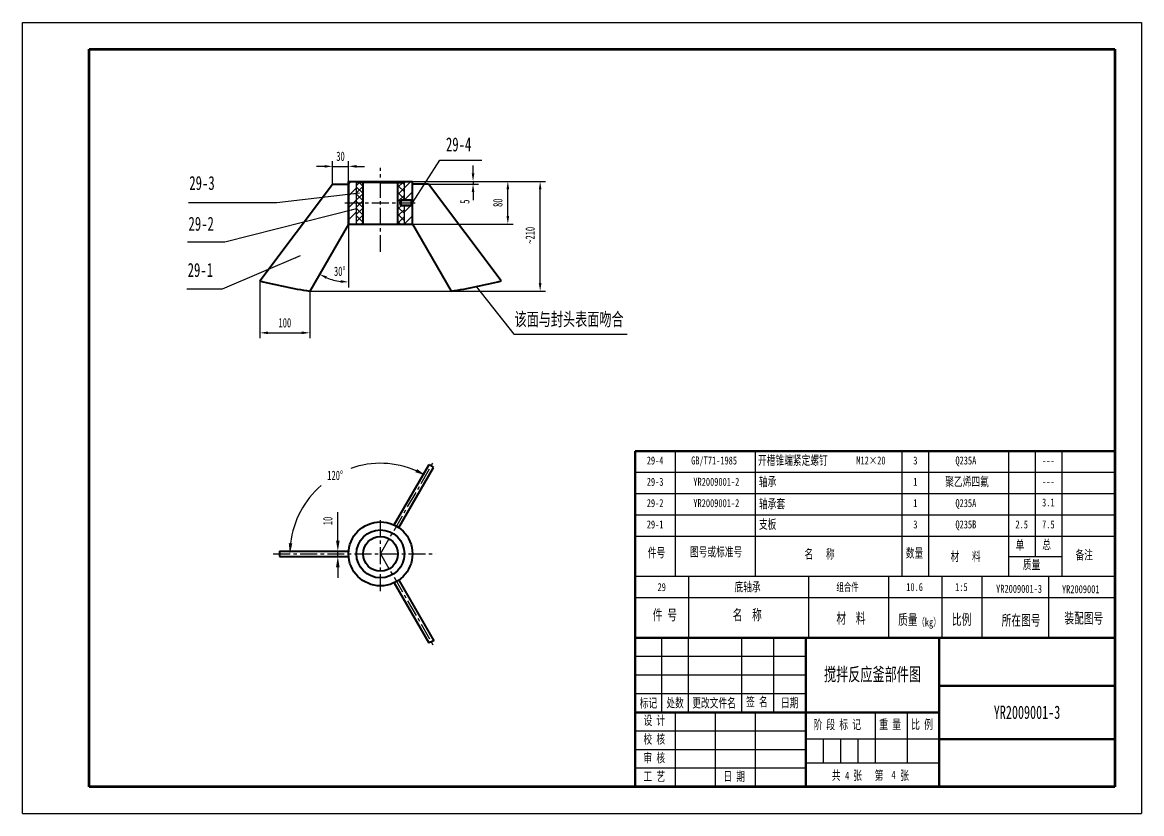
# Model space of a CAD drawing. Header units: millimetres. Extents: x -11803 to 14115, y -852 to 12275.
# Drawn here: x -6202 to -2002, y 2185 to 5155 of the extents above; entities that cross this region are included whole.
import ezdxf

# ---------------------------------------------------------------- set-up
doc = ezdxf.new("R2010")
doc.units = ezdxf.units.MM
doc.linetypes.add('CENTERX2', pattern=[101.6, 63.5, -12.7, 12.7, -12.7])
doc.layers.get('Defpoints').update_dxf_attribs({"lineweight": 0})
for name, color, linetype, lineweight in [('CAXA0', 7, 'Continuous', 70), ('CAXA3', 7, 'Continuous', 25), ('CAXA4', 3, 'Continuous', 25), ('中心线', 1, 'CENTERX2', 25), ('粗实线', 7, 'Continuous', 50), ('粗线', 7, 'Continuous', 40), ('边框线', 2, 'Continuous', 90)]:
    doc.layers.add(name, color=color, linetype=linetype, lineweight=lineweight)
doc.layers.add('细实线', color=125, linetype='Continuous')
doc.styles.add('UserTxtStyle8', font='SIMFANG.TTF', dxfattribs={"width": 0.667})
doc.styles.add('UserTxtStyle80', font='SIMFANG.TTF', dxfattribs={"width": 0.667})
doc.styles.add('标准', font='SimSun.ttf', dxfattribs={"width": 0.667})
doc.dimstyles.new('标准', dxfattribs={"dimscale": 10, "dimtxt": 3.5, "dimasz": 4, "dimexe": 2, "dimexo": 0, "dimgap": 2, "dimtad": 1, "dimdec": 1, "dimdsep": 46, "dimtxsty": '标准', "dimcen": 0, "dimdle": 2, "dimazin": 2, "dimtfac": 1, "dimtdec": 1, "dimtmove": 0, "dimatfit": 3, "dimfxl": 0, "dimtolj": 1, "dimtzin": 0, "dimarcsym": 0})
doc.dimstyles.new('标准$2', dxfattribs={"dimscale": 10, "dimtxt": 3.5, "dimasz": 4, "dimexe": 2, "dimexo": 0, "dimgap": 2, "dimtad": 1, "dimtih": 1, "dimtoh": 1, "dimdec": 1, "dimdsep": 46, "dimtxsty": '标准', "dimcen": 0, "dimdle": 2, "dimazin": 2, "dimtfac": 1, "dimtdec": 1, "dimtmove": 0, "dimatfit": 3, "dimfxl": 0, "dimtolj": 1, "dimtzin": 0, "dimarcsym": 0})

# ---------------------------------------------------------------- blocks, each defined once
blk = doc.blocks.new('*D13')
at = {"layer": 'Defpoints', "color": 0, "linetype": 'Continuous', "lineweight": 25}
for p in [(-5130.9, 3170), (-5130.9, 3150), (-5017.8, 3150)]:
    blk.add_point(p, dxfattribs=at)
at = {"layer": '细实线', "color": 0, "linetype": 'Continuous', "lineweight": -2}
for p, q in [((-5017.8, 3210), (-5017.8, 3317.1)), ((-5130.9, 3170), (-4997.8, 3170)), ((-5017.8, 3150), (-5017.8, 3170)), ((-5130.9, 3150), (-4997.8, 3150)), ((-5017.8, 3110), (-5017.8, 3070))]:
    blk.add_line(p, q, dxfattribs=at)
at = {"layer": '细实线', "color": 0, "linetype": 'Continuous', "lineweight": 25}
for points in [[(-5024.5, 3210), (-5011.1, 3210), (-5017.8, 3170)], [(-5024.5, 3110), (-5011.1, 3110), (-5017.8, 3150)]]:
    blk.add_solid(points, dxfattribs=at)
at = {"layer": '细实线', "color": 0, "linetype": 'Continuous', "lineweight": -3, "insert": (-5055.3, 3283.6), "char_height": 35, "attachment_point": 5, "rotation": 90, "style": '标准'}
blk.add_mtext('\\A1;\\fFangSong_GB2312;10', dxfattribs=at)
blk = doc.blocks.new('*D14')
at = {"layer": 'Defpoints', "color": 0, "lineweight": 25}
for p in [(-4916.7, 3494.8), (-4656.8, 3507.9), (-5256.4, 3160), (-4857.7, 3160), (-4650.3, 3160)]:
    blk.add_point(p, dxfattribs=at)
at = {"layer": '细实线', "color": 0, "lineweight": -2}
for start, end in [(66.7457, 109.1696), (130.9123, 173.2543)]:
    blk.add_arc((-4857.7, 3160), 339.9, start, end, dxfattribs=at)
at = {"layer": '细实线', "color": 0, "lineweight": 25}
for points in [[(-4720.5, 3478.3), (-4726.5, 3466.4), (-4687.7, 3454.4)], [(-5188.6, 3199.5), (-5201.9, 3200.3), (-5197.6, 3160)]]:
    blk.add_solid(points, dxfattribs=at)
at = {"layer": '细实线', "color": 0, "lineweight": 25, "insert": (-5027.7, 3454.4), "char_height": 35, "attachment_point": 5, "style": '标准'}
blk.add_mtext('\\A1;\\fFangSong_GB2312;120{%%D}', dxfattribs=at)
blk = doc.blocks.new('*D8')
at = {"layer": 'Defpoints', "color": 0, "linetype": 'Continuous', "lineweight": 25}
for p in [(-5310.1, 4184.6), (-5123, 4146.5), (-5123, 3989.7)]:
    blk.add_point(p, dxfattribs=at)
at = {"layer": '细实线', "color": 0, "linetype": 'Continuous', "lineweight": -2}
for p, q in [((-5310.1, 4184.6), (-5310.1, 3969.7)), ((-5123, 4146.5), (-5123, 3969.7)), ((-5280.1, 3989.7), (-5153, 3989.7))]:
    blk.add_line(p, q, dxfattribs=at)
at = {"layer": '细实线', "color": 0, "linetype": 'Continuous', "lineweight": 25}
for points in [[(-5280.1, 3994.7), (-5280.1, 3984.7), (-5310.1, 3989.7)], [(-5153, 3994.7), (-5153, 3984.7), (-5123, 3989.7)]]:
    blk.add_solid(points, dxfattribs=at)
at = {"layer": '细实线', "color": 0, "linetype": 'Continuous', "lineweight": -3, "insert": (-5216.6, 4027.2), "char_height": 35, "attachment_point": 5, "style": '标准'}
blk.add_mtext('\\A1;\\fFangSong_GB2312;100', dxfattribs=at)
blk = doc.blocks.new('*D9')
at = {"layer": 'Defpoints', "color": 0, "linetype": 'Continuous', "lineweight": 25}
for p in [(-4737.7, 4558.1), (-4379.8, 4558.1), (-4737.7, 4398.1)]:
    blk.add_point(p, dxfattribs=at)
at = {"layer": '细实线', "color": 0, "linetype": 'Continuous', "lineweight": -2}
for p, q in [((-4737.7, 4558.1), (-4359.8, 4558.1)), ((-4379.8, 4428.1), (-4379.8, 4528.1)), ((-4737.7, 4398.1), (-4359.8, 4398.1))]:
    blk.add_line(p, q, dxfattribs=at)
at = {"layer": '细实线', "color": 0, "linetype": 'Continuous', "lineweight": 25}
for points in [[(-4384.8, 4528.1), (-4374.8, 4528.1), (-4379.8, 4558.1)], [(-4384.8, 4428.1), (-4374.8, 4428.1), (-4379.8, 4398.1)]]:
    blk.add_solid(points, dxfattribs=at)
at = {"layer": '细实线', "color": 0, "linetype": 'Continuous', "lineweight": -3, "insert": (-4417.3, 4478.1), "char_height": 35, "attachment_point": 5, "rotation": 90, "style": '标准'}
blk.add_mtext('\\A1;\\fFangSong_GB2312;80', dxfattribs=at)
blk = doc.blocks.new('*D10')
at = {"layer": 'Defpoints', "color": 0, "linetype": 'Continuous', "lineweight": 25}
for p in [(-4977.7, 4614.6), (-5037.7, 4548.1), (-4977.7, 4548.1)]:
    blk.add_point(p, dxfattribs=at)
at = {"layer": '细实线', "color": 0, "linetype": 'Continuous', "lineweight": -2}
for p, q in [((-5037.7, 4548.1), (-5037.7, 4634.6)), ((-4977.7, 4548.1), (-4977.7, 4634.6)), ((-5067.7, 4614.6), (-5097.7, 4614.6)), ((-5037.7, 4614.6), (-4977.7, 4614.6)), ((-4947.7, 4614.6), (-4917.7, 4614.6))]:
    blk.add_line(p, q, dxfattribs=at)
at = {"layer": '细实线', "color": 0, "linetype": 'Continuous', "lineweight": 25}
for points in [[(-5067.7, 4619.6), (-5067.7, 4609.6), (-5037.7, 4614.6)], [(-4947.7, 4619.6), (-4947.7, 4609.6), (-4977.7, 4614.6)]]:
    blk.add_solid(points, dxfattribs=at)
at = {"layer": '细实线', "color": 0, "linetype": 'Continuous', "lineweight": -3, "insert": (-5007.7, 4652.1), "char_height": 35, "attachment_point": 5, "style": '标准'}
blk.add_mtext('\\A1;\\fFangSong_GB2312;30', dxfattribs=at)
blk = doc.blocks.new('*D11')
at = {"layer": 'Defpoints', "color": 0, "linetype": 'Continuous', "lineweight": 25}
for p in [(-4737.7, 4558.1), (-4258.6, 4558.1), (-5123, 4146.5)]:
    blk.add_point(p, dxfattribs=at)
at = {"layer": '细实线', "color": 0, "linetype": 'Continuous', "lineweight": -2}
for p, q in [((-4737.7, 4558.1), (-4238.6, 4558.1)), ((-4258.6, 4176.5), (-4258.6, 4528.1)), ((-5123, 4146.5), (-4238.6, 4146.5))]:
    blk.add_line(p, q, dxfattribs=at)
at = {"layer": '细实线', "color": 0, "linetype": 'Continuous', "lineweight": 25}
for points in [[(-4263.6, 4528.1), (-4253.6, 4528.1), (-4258.6, 4558.1)], [(-4263.6, 4176.5), (-4253.6, 4176.5), (-4258.6, 4146.5)]]:
    blk.add_solid(points, dxfattribs=at)
at = {"layer": '细实线', "color": 0, "linetype": 'Continuous', "lineweight": -3, "insert": (-4296.1, 4355.8), "char_height": 35, "attachment_point": 5, "rotation": 90, "style": '标准'}
blk.add_mtext('\\A1;\\fFangSong_GB2312;~210', dxfattribs=at)
blk = doc.blocks.new('*D12')
at = {"layer": 'Defpoints', "color": 0, "linetype": 'Continuous', "lineweight": 25}
for p in [(-4737.7, 4558.1), (-4677.7, 4548.1), (-4510.3, 4548.1)]:
    blk.add_point(p, dxfattribs=at)
at = {"layer": '细实线', "color": 0, "linetype": 'Continuous', "lineweight": -2}
for p, q in [((-4510.3, 4588.1), (-4510.3, 4618.1)), ((-4737.7, 4558.1), (-4490.3, 4558.1)), ((-4677.7, 4548.1), (-4490.3, 4548.1)), ((-4510.3, 4558.1), (-4510.3, 4548.1)), ((-4510.3, 4518.1), (-4510.3, 4488.1))]:
    blk.add_line(p, q, dxfattribs=at)
at = {"layer": '细实线', "color": 0, "linetype": 'Continuous', "lineweight": 25}
for points in [[(-4515.3, 4588.1), (-4505.3, 4588.1), (-4510.3, 4558.1)], [(-4515.3, 4518.1), (-4505.3, 4518.1), (-4510.3, 4548.1)]]:
    blk.add_solid(points, dxfattribs=at)
at = {"layer": '细实线', "color": 0, "linetype": 'Continuous', "lineweight": -3, "insert": (-4541.1, 4482), "char_height": 35, "attachment_point": 5, "rotation": 90, "style": '标准'}
blk.add_mtext('\\A1;\\fFangSong_GB2312;5', dxfattribs=at)
blk = doc.blocks.new('*D15')
at = {"color": 0, "lineweight": -2}
blk.add_line((-4977.7, 4398.1), (-4977.7, 4160.4), dxfattribs=at)
blk.add_arc((-4977.7, 4398.1), 217.7, 247.9021, 262.0979, dxfattribs=at)
at = {"color": 0, "lineweight": 25}
for points in [[(-5061.8, 4191.9), (-5057.4, 4200.9), (-5086.5, 4209.6)], [(-5007.3, 4187.5), (-5008, 4177.5), (-4977.7, 4180.4)]]:
    blk.add_solid(points, dxfattribs=at)
at = {"layer": 'Defpoints', "color": 0, "lineweight": 25}
for p in [(-4977.7, 4558.1), (-4977.7, 4398.1), (-4977.7, 4398.1), (-5052.1, 4193.6), (-5123, 4146.5)]:
    blk.add_point(p, dxfattribs=at)
at = {"color": 0, "insert": (-5010.5, 4220.4), "char_height": 35, "attachment_point": 5, "style": '标准'}
blk.add_mtext('\\A1;30°', dxfattribs=at)

msp = doc.modelspace()

# ---------------------------------------------------------------- hatches: boundary and pattern name
at = {"layer": 'CAXA0', "linetype": 'Continuous', "lineweight": 25}
for points in [[(-4936.542, 4513.453), (-4956.697, 4513.678), (-4956.132, 4508.71)], [(-4737.682, 4478.138), (-4724.759, 4493.606), (-4728.965, 4496.311)], [(-4947.682, 4455.659), (-4967.683, 4453.168), (-4966.455, 4448.321)], [(-5159.712, 4278.136), (-5179.088, 4272.587), (-5177.126, 4267.988)], [(-4498.308, 4163.092), (-4487.888, 4145.838), (-4483.962, 4148.934)]]:
    msp.add_hatch(color=0, dxfattribs=at).paths.add_polyline_path(points, flags=0)
at = {"layer": '细实线', "lineweight": 25}
h = msp.add_hatch(dxfattribs=at)
h.set_pattern_fill('ANSI31', color=0, scale=10, style=0)
h.set_pattern_definition([(45, (262.47, 0), (-22.45064, 22.45064), [])])
h.paths.add_polyline_path([(-4947.682, 4554.138), (-4951.682, 4558.138), (-4977.682, 4558.138), (-4977.682, 4508.776), (-4947.682, 4512.187)])
h.paths.add_polyline_path([(-4947.682, 4512.187), (-4977.682, 4508.776), (-4977.682, 4448.054), (-4947.682, 4455.659)])
h.paths.add_polyline_path([(-4977.682, 4398.138), (-4947.682, 4398.138), (-4947.682, 4455.659), (-4977.682, 4448.054)])
h.paths.add_polyline_path([(-4737.682, 4558.138), (-4763.682, 4558.138), (-4767.682, 4554.138), (-4767.682, 4488.138), (-4741.682, 4488.138), (-4737.682, 4492.138)])
h.paths.add_polyline_path([(-4737.682, 4464.138), (-4741.682, 4468.138), (-4767.682, 4468.138), (-4767.682, 4398.138), (-4737.682, 4398.138)])
h = msp.add_hatch(dxfattribs=at)
h.set_pattern_fill('ANSI37', color=0, scale=6, style=0)
h.set_pattern_definition([(45, (262.47, 0), (-13.470384, 13.470384), []), (135, (262.47, 0), (-13.470384, -13.470384), [])])
h.paths.add_polyline_path([(-4923.182, 4554.138), (-4947.638, 4554.138), (-4947.638, 4398.138), (-4923.182, 4398.138)])
h.paths.add_polyline_path([(-4792.182, 4398.138), (-4767.726, 4398.138), (-4767.726, 4468.138), (-4781.047, 4468.138), (-4783.726, 4478.138), (-4781.047, 4488.138), (-4767.726, 4488.138), (-4767.726, 4554.138), (-4792.182, 4554.138)])

# ---------------------------------------------------------------- linework, layer by layer
at = {"layer": 'CAXA0', "color": 0, "linetype": 'Continuous', "lineweight": 25}
for p, q in [((-4737.682, 4478.138), (-4634.776, 4638.109)), ((-4634.776, 4638.109), (-4476.917, 4638.109)), ((-4936.542, 4513.453), (-5247.138, 4478.138)), ((-5247.138, 4478.138), (-5578.634, 4478.138)), ((-4947.682, 4455.659), (-5441.923, 4330.36)), ((-5441.923, 4330.36), (-5581.711, 4330.36)), ((-5159.712, 4278.136), (-5451.312, 4153.73)), ((-4498.308, 4163.092), (-4357.546, 3984.552)), ((-5451.312, 4153.73), (-5584.788, 4153.73)), ((-4357.546, 3984.552), (-3932.52, 3984.552))]:
    msp.add_line(p, q, dxfattribs=at)
at = {"layer": 'CAXA0', "linetype": 'Continuous', "lineweight": 40}
for p, q in [((-5310.139, 4184.646), (-5037.682, 4548.138)), ((-5037.682, 4548.138), (-4977.682, 4548.138)), ((-4977.682, 4558.138), (-4737.682, 4558.138)), ((-4951.682, 4558.138), (-4947.682, 4554.138)), ((-4857.682, 4554.138), (-4947.682, 4554.138)), ((-4923.182, 4398.138), (-4923.182, 4554.138)), ((-4792.182, 4398.138), (-4792.182, 4554.138)), ((-4763.682, 4558.138), (-4767.682, 4554.138)), ((-4737.682, 4398.138), (-4737.682, 4558.138)), ((-4405.225, 4184.646), (-4677.682, 4548.138)), ((-4977.682, 4398.138), (-5122.961, 4146.508)), ((-4977.682, 4398.138), (-4737.682, 4398.138)), ((-4737.682, 4398.138), (-4592.403, 4146.508)), ((-4806.551, 3268.553), (-4675.261, 3495.954)), ((-4675.261, 3495.954), (-4658.777, 3484.505)), ((-4789.231, 3258.553), (-4658.777, 3484.505)), ((-5237.265, 3169.991), (-5237.265, 3149.991)), ((-5237.265, 3169.991), (-4977.265, 3169.991)), ((-5237.265, 3149.991), (-4977.265, 3149.991)), ((-4806.551, 3051.429), (-4676.097, 2825.477)), ((-4789.231, 3061.429), (-4657.941, 2834.028)), ((-4657.941, 2834.028), (-4676.097, 2825.477)), ((-2101.523, 2284.988), (-2101.523, 2804.988))]:
    msp.add_line(p, q, dxfattribs=at)
at = {"layer": 'CAXA0', "linetype": 'Continuous', "lineweight": 50}
for p, q in [((-4977.682, 4398.138), (-4977.682, 4558.138)), ((-4857.682, 4554.138), (-4767.682, 4554.138)), ((-4781.047, 4488.138), (-4783.726, 4478.138)), ((-4783.726, 4478.138), (-4781.047, 4468.138)), ((-4781.047, 4488.138), (-4781.047, 4468.138)), ((-4781.047, 4488.138), (-4741.682, 4488.138)), ((-4781.047, 4468.138), (-4741.682, 4468.138)), ((-4737.682, 4492.138), (-4741.682, 4488.138)), ((-4741.682, 4488.138), (-4741.682, 4468.138)), ((-4737.682, 4464.138), (-4741.682, 4468.138))]:
    msp.add_line(p, q, dxfattribs=at)
at = {"layer": 'CAXA0', "linetype": 'Continuous', "lineweight": 30}
for p, q in [((-4947.682, 4398.138), (-4947.682, 4554.138)), ((-4947.638, 4398.138), (-4947.638, 4554.138)), ((-4767.726, 4488.138), (-4767.726, 4554.138)), ((-4767.682, 4488.138), (-4767.682, 4554.138)), ((-4767.726, 4398.138), (-4767.726, 4468.138)), ((-4767.682, 4398.138), (-4767.682, 4468.138))]:
    msp.add_line(p, q, dxfattribs=at)
at = {"layer": 'CAXA0', "linetype": 'Continuous', "lineweight": 70}
for p, q in [((-4677.682, 4548.138), (-4677.682, 4548.138)), ((-4677.682, 4548.138), (-4677.682, 4548.138)), ((-2101.523, 2844.988), (-2101.523, 2284.988))]:
    msp.add_line(p, q, dxfattribs=at)
at = {"layer": 'CAXA0', "linetype": 'Continuous', "lineweight": 40}
for radius in [120, 90, 65.5]:
    msp.add_circle((-4857.682, 3159.991), radius, dxfattribs=at)
for start, end in [(255.441691, 261.525038), (278.474962, 284.558309)]:
    msp.add_arc((-4857.682, 5926.852), 1800, start, end, dxfattribs=at)
at = {"layer": 'CAXA3', "linetype": 'Continuous', "lineweight": 50}
for p, q in [((-2101.523, 3544.988), (-3901.523, 3544.988)), ((-3901.523, 3074.988), (-3901.523, 2844.988)), ((-3901.523, 2844.988), (-2101.523, 2844.988)), ((-2101.523, 2844.988), (-3901.523, 2844.988)), ((-2101.523, 2844.988), (-3901.523, 2844.988)), ((-3901.523, 2844.988), (-2101.523, 2844.988))]:
    msp.add_line(p, q, dxfattribs=at)
at = {"layer": 'CAXA3', "linetype": 'Continuous', "lineweight": 25}
for p, q in [((-3751.523, 3544.988), (-3751.523, 3074.988)), ((-3451.523, 3544.988), (-3451.523, 3074.988)), ((-2901.523, 3544.988), (-2901.523, 3074.988)), ((-2801.523, 3544.988), (-2801.523, 3074.988)), ((-2501.523, 3544.988), (-2501.523, 3074.988)), ((-2401.523, 3544.988), (-2401.523, 3149.988)), ((-2301.523, 3544.988), (-2301.523, 3074.988)), ((-2101.523, 3464.988), (-3901.523, 3464.988)), ((-2101.523, 3074.988), (-2101.523, 3464.988)), ((-2101.523, 3384.988), (-3901.523, 3384.988)), ((-2101.523, 3304.988), (-3901.523, 3304.988)), ((-2101.523, 3224.988), (-3901.523, 3224.988)), ((-2501.523, 3149.988), (-2301.523, 3149.988)), ((-2101.523, 2844.988), (-2101.523, 3124.988)), ((-2101.523, 3074.988), (-3901.523, 3074.988)), ((-3701.523, 3074.988), (-3701.523, 2844.988)), ((-3251.523, 3074.988), (-3251.523, 2844.988)), ((-2951.523, 3074.988), (-2951.523, 2844.988)), ((-2751.523, 3074.988), (-2751.523, 2844.988)), ((-2601.523, 3074.988), (-2601.523, 2844.988)), ((-2351.523, 3074.988), (-2351.523, 2844.988)), ((-2101.523, 2804.988), (-2101.523, 3084.988)), ((-2101.523, 2994.988), (-3901.523, 2994.988))]:
    msp.add_line(p, q, dxfattribs=at)
at = {"layer": '中心线', "lineweight": 25}
for p, q in [((-4857.682, 4293.326), (-4857.682, 4608.911)), ((-4991.344, 4478.138), (-4728.035, 4478.138)), ((-4857.682, 3159.991), (-4656.811, 3507.909)), ((-4857.682, 3019.942), (-4857.682, 3289.512)), ((-5260.167, 3159.991), (-4650.298, 3159.991)), ((-4857.682, 3159.991), (-4656.789, 2812.033))]:
    msp.add_line(p, q, dxfattribs=at)
at = {"layer": '中心线', "color": 4, "linetype": 'ByBlock', "lineweight": 30}
msp.add_line((-6201.523, 2184.988), (-2001.523, 2184.988), dxfattribs=at)
at = {"layer": '粗实线', "color": 0, "lineweight": 40}
msp.add_line((-4677.682, 4548.138), (-4737.682, 4548.138), dxfattribs=at)
at = {"layer": '粗实线', "linetype": 'Continuous', "lineweight": 50}
for p, q in [((-3901.523, 3544.988), (-3901.523, 3074.988)), ((-3901.523, 2844.988), (-2101.523, 2844.988)), ((-3901.523, 2844.988), (-3901.523, 2284.988)), ((-3261.523, 2564.988), (-3261.523, 2844.988)), ((-3261.523, 2844.988), (-3261.523, 2284.988)), ((-2761.523, 2284.988), (-2761.523, 2844.988)), ((-2101.523, 2664.988), (-2761.523, 2664.988)), ((-2761.523, 2564.988), (-3901.523, 2564.988)), ((-2101.523, 2464.988), (-2761.523, 2464.988))]:
    msp.add_line(p, q, dxfattribs=at)
at = {"layer": '粗实线', "linetype": 'Continuous', "lineweight": 40}
msp.add_line((-3901.523, 2284.988), (-2101.523, 2284.988), dxfattribs=at)
msp.add_line((-3901.523, 2284.988), (-2101.523, 2284.988), dxfattribs=at)
at = {"layer": '粗实线', "linetype": 'Continuous', "lineweight": 70}
msp.add_line((-2101.523, 2284.988), (-3901.523, 2284.988), dxfattribs=at)
at = {"layer": '粗线', "linetype": 'Continuous', "lineweight": 40}
msp.add_line((-2101.523, 2284.988), (-2101.523, 2804.988), dxfattribs=at)
at = {"layer": '细实线', "lineweight": 30}
for p, q in [((-6201.523, 5154.988), (-2001.523, 5154.988)), ((-6201.523, 2184.988), (-6201.523, 5154.988)), ((-2001.523, 5154.988), (-2001.523, 2184.988))]:
    msp.add_line(p, q, dxfattribs=at)
at = {"layer": '细实线', "color": 0, "linetype": 'Continuous', "lineweight": -3}
for p, q in [((-3801.523, 2564.988), (-3801.523, 2844.988)), ((-3701.523, 2564.988), (-3701.523, 2844.988)), ((-3381.523, 2564.988), (-3381.523, 2844.988)), ((-3261.523, 2774.988), (-3901.523, 2774.988)), ((-3261.523, 2704.988), (-3901.523, 2704.988)), ((-3261.523, 2634.988), (-3901.523, 2634.988)), ((-3001.523, 2564.988), (-3001.523, 2374.988)), ((-2881.523, 2564.988), (-2881.523, 2374.988)), ((-3261.523, 2494.988), (-3901.523, 2494.988)), ((-2761.523, 2464.988), (-3261.523, 2464.988)), ((-3196.523, 2464.988), (-3196.523, 2374.988)), ((-3131.523, 2464.988), (-3131.523, 2374.988)), ((-3066.523, 2464.988), (-3066.523, 2374.988)), ((-3261.523, 2424.988), (-3901.523, 2424.988)), ((-3261.523, 2354.988), (-3901.523, 2354.988)), ((-2761.523, 2374.988), (-3261.523, 2374.988))]:
    msp.add_line(p, q, dxfattribs=at)
at = {"layer": '细实线', "color": 0, "lineweight": -3}
for p, q in [((-3501.523, 2564.988), (-3501.523, 2844.988)), ((-3751.523, 2564.988), (-3751.523, 2284.988)), ((-3601.523, 2564.988), (-3601.523, 2284.988)), ((-3451.523, 2564.988), (-3451.523, 2284.988))]:
    msp.add_line(p, q, dxfattribs=at)
at = {"layer": '边框线'}
for p, q in [((-5951.523, 5054.988), (-2101.523, 5054.988)), ((-5951.523, 2284.988), (-5951.523, 5054.988)), ((-2101.523, 5054.988), (-2101.523, 2284.988)), ((-2101.523, 2284.988), (-5951.523, 2284.988))]:
    msp.add_line(p, q, dxfattribs=at)

# ---------------------------------------------------------------- texts
at = {"lineweight": 50, "char_height": 50, "attachment_point": 5, "style": '标准'}
for s, insert, width in [('{\\fFangSong_GB2312|b0|i0|c134|p34;搅拌反应釜部件图}', (-3011.523, 2704.988), 500), ('YR2009001-3', (-2431.523, 2564.988), 660)]:
    msp.add_mtext(s, dxfattribs=dict(at, insert=insert, width=width))
at = {"layer": 'CAXA0', "color": 0, "linetype": 'Continuous', "lineweight": 25, "attachment_point": 1}
for s, insert, char_height, style in [('29-4', (-4612.115, 4723.225), 52.5, '标准'), ('29-3', (-5575.134, 4578.448), 52.5, '标准'), ('29-2', (-5578.211, 4425.443), 52.5, '标准'), ('29-1', (-5581.288, 4252.001), 52.5, '标准'), ('该面与封头表面吻合', (-4354.721, 4065.688), 50, '标准'), ('YR2009001-3', (-2547.446, 3043.777), 30, 'UserTxtStyle8'), ('{\\fSimSun|b0|i0|c134|p2;YR2009001}', (-2300.322, 3042.456), 30, 'UserTxtStyle8')]:
    msp.add_mtext(s, dxfattribs=dict(at, insert=insert, char_height=char_height, style=style))
at = {"layer": 'CAXA4', "style": '标准', "width": 0.667}
for s, p in [('标记', (-3884.92, 2583.13)), ('处数', (-3784.92, 2583.324)), ('更改文件名', (-3687.641, 2583.324)), ('日期', (-3354.92, 2583.908)), ('设 计', (-3870.848, 2517.924)), ('阶 段 标 记', (-3232.851, 2501.952)), ('重 量', (-2985.848, 2502.924)), ('比 例', (-2865.848, 2502.73)), ('校 核', (-3870.848, 2447.341)), ('审 核', (-3870.848, 2376.952)), ('工 艺', (-3870.848, 2307.146)), ('共   张   第    张', (-3164.01, 2311.068))]:
    msp.add_text(s, height=35, dxfattribs=at).set_placement(p)
at = {"layer": 'CAXA4', "linetype": 'Continuous', "lineweight": 25, "attachment_point": 1}
for s, insert, char_height, style in [('\\fFangSong_GB2312|b0|i0|p34;开槽锥端紧定螺钉', (-3441.032, 3528.963), 35, '标准'), ('\\fFangSong_GB2312|b0|i0|p34;29-4', (-3858.437, 3525.538), 30, '标准'), ('\\fFangSong_GB2312|b0|i0|p34;GB/T71-1985', (-3691.911, 3525.538), 30, '标准'), ('\\fFangSong_GB2312|b0|i0|p34;M12×20', (-3072.009, 3525.538), 30, '标准'), ('\\fFangSong_GB2312|b0|i0|p34;3\\P', (-2858.377, 3525.538), 30, '标准'), ('Q235A', (-2700.144, 3525.538), 30, '标准'), ('\\fFangSong_GB2312|b0|i0|p34;---', (-2375.084, 3525.538), 30, '标准'), ('\\fFangSong_GB2312|b0|i0|p34;29-3', (-3858.437, 3445.538), 30, '标准'), ('YR2009001-2', (-3683.558, 3445.538), 30, '标准'), ('\\fFangSong_GB2312|b0|i0|p34;轴承', (-3437.533, 3448.963), 35, '标准'), ('\\fFangSong_GB2312|b0|i0|p34;1', (-2858.377, 3445.538), 30, '标准'), ('\\fFangSong_GB2312|b0|i0|p34;聚乙烯四氟', (-2738.48, 3448.963), 35, '标准'), ('\\fFangSong_GB2312|b0|i0|p34;---', (-2375.084, 3445.538), 30, '标准'), ('\\fFangSong_GB2312|b0|i0|p34;29-2', (-3858.437, 3365.538), 30, '标准'), ('YR2009001-2', (-3683.558, 3365.538), 30, '标准'), ('\\fFangSong_GB2312|b0|i0|p34;轴承套', (-3437.533, 3365.463), 35, '标准'), ('\\fFangSong_GB2312|b0|i0|p34;1', (-2858.377, 3365.538), 30, '标准'), ('Q235A', (-2700.144, 3365.538), 30, '标准'), ('\\fFangSong_GB2312|b0|i0|p34;3.1', (-2375.084, 3368.038), 30, '标准'), ('\\fFangSong_GB2312|b0|i0|p34;29-1', (-3858.437, 3285.538), 30, '标准'), ('\\fFangSong_GB2312|b0|i0|p34;支板', (-3437.533, 3288.963), 35, 'UserTxtStyle80'), ('\\fFangSong_GB2312|b0|i0|p34;3', (-2858.377, 3285.538), 30, '标准'), ('Q235B', (-2700.144, 3285.538), 30, '标准'), ('\\fFangSong_GB2312|b0|i0|p34;2.5', (-2475.084, 3285.538), 30, '标准'), ('\\fFangSong_GB2312|b0|i0|p34;7.5', (-2375.084, 3285.538), 30, '标准'), ('\\fFangSong_GB2312|b0|i0|p34;单', (-2474.368, 3210.89), 35, 'UserTxtStyle80'), ('\\fFangSong_GB2312|b0|i0|p34;总', (-2374.368, 3212.538), 35, 'UserTxtStyle80'), ('\\fFangSong_GB2312|b0|i0|p34;件号', (-3854.766, 3182.249), 35, 'UserTxtStyle80'), ('图号或标准号', (-3696.349, 3185.189), 35, 'UserTxtStyle80'), ('\\fFangSong_GB2312|b0|i0|p34;名   称', (-3266.48, 3177.322), 35, 'UserTxtStyle80'), ('\\fFangSong_GB2312|b0|i0|p34;数量', (-2886.633, 3181.045), 35, 'UserTxtStyle80'), ('\\fFangSong_GB2312|b0|i0|p34;材   料', (-2718.262, 3168.411), 35, 'UserTxtStyle80'), ('\\fFangSong_GB2312|b0|i0|p34;备注', (-2249.713, 3173.808), 35, 'UserTxtStyle80'), ('\\fFangSong_GB2312|b0|i0|p34;质量', (-2447.093, 3137.55), 35, 'UserTxtStyle80'), ('\\fFangSong_GB2312|b0|i0|p34;29', (-3818.047, 3050.383), 30, 'UserTxtStyle8'), ('底轴承', (-3529.314, 3053.808), 35, 'UserTxtStyle8'), ('\\fFangSong_GB2312|b0|i0|p34;组合件', (-3146.961, 3050.383), 30, 'UserTxtStyle8'), ('\\fFangSong_GB2312|b0|i0|p34;10.6', (-2884.754, 3050.383), 30, 'UserTxtStyle8'), ('\\fFangSong_GB2312|b0|i0|p34;1:5', (-2701.4, 3050.383), 30, 'UserTxtStyle8'), ('件 号', (-3835.748, 2951.096), 40, 'UserTxtStyle80'), ('名  称', (-3535.844, 2951.096), 40, 'UserTxtStyle80'), ('\\fFangSong_GB2312|b0|i0|p34;材  料', (-3146.528, 2938.435), 40, 'UserTxtStyle80'), ('\\fFangSong_GB2312|b0|i0|p34;装配图号', (-2291.412, 2938.79), 40, 'UserTxtStyle80'), ('\\fFangSong_GB2312|b0|i0|p34;质量', (-2915.244, 2933.23), 40, 'UserTxtStyle80'), ('（kg）', (-2842.992, 2918.61), 30, 'UserTxtStyle80'), ('\\fFangSong_GB2312|b0|i0|p34;比例', (-2713.197, 2933.665), 40, 'UserTxtStyle80'), ('\\fFangSong_GB2312|b0|i0|p34;所在图号', (-2526.75, 2930.806), 40, 'UserTxtStyle80')]:
    msp.add_mtext(s, dxfattribs=dict(at, insert=insert, char_height=char_height, style=style))
at = {"layer": '细实线', "color": 3, "lineweight": -3, "style": '标准', "width": 0.667}
msp.add_text('签 名', height=35, dxfattribs=at).set_placement((-3485.848, 2587.341))
at = {"layer": '细实线', "lineweight": -3, "style": '标准', "width": 0.667}
msp.add_text('日 期', height=35, dxfattribs=at).set_placement((-3570.848, 2307.73))
at = {"layer": '细实线', "color": 0, "lineweight": 50, "char_height": 30, "width": 58.69417, "attachment_point": 1, "style": '标准'}
for insert in [(-3114.337, 2342.471), (-2940.246, 2345.447)]:
    msp.add_mtext('{\\fSimSun|b0|i0|c134|p2;4}', dxfattribs=dict(at, insert=insert))

# ---------------------------------------------------------------- dimensions: what is measured, and where the dimension line sits
dim = msp.add_angular_dim_2l(base=(-5052.138, 4193.573), line1=((-4977.682, 4398.138), (-5122.961, 4146.508)), line2=((-4977.682, 4398.138), (-4977.682, 4558.138)), dimstyle='标准$2', override={"dimasz": 3})
dim.commit()
dim.dimension.update_dxf_attribs({"geometry": '*D15', "text_midpoint": (-5010.487, 4182.93), "dimtype": 162})
at = {"layer": '细实线', "linetype": 'Continuous', "lineweight": -3}
dim = msp.add_linear_dim(base=(-4977.682, 4614.568), p1=(-5037.682, 4548.138), p2=(-4977.682, 4548.138), text='\\fFangSong_GB2312;30', dimstyle='标准', override={"dimasz": 3}, dxfattribs=at)
dim.commit()
dim.dimension.update_dxf_attribs({"geometry": '*D10', "text_midpoint": (-5007.682, 4614.568), "dimtype": 160})
for base, p1, p2, text, override, picture, middle in [((-4510.287, 4548.138), (-4737.682, 4558.138), (-4677.682, 4548.138), '\\fFangSong_GB2312;5', {"dimasz": 3, "dimtmove": 2}, '*D12', (-4541.119, 4481.965)), ((-4258.576, 4558.138), (-5122.961, 4146.508), (-4737.682, 4558.138), '\\fFangSong_GB2312;~210', {"dimasz": 3}, '*D11', (-4258.576, 4355.822))]:
    dim = msp.add_linear_dim(base=base, p1=p1, p2=p2, angle=90, text=text, dimstyle='标准', override=override, dxfattribs=at)
    dim.commit()
    dim.dimension.update_dxf_attribs({"geometry": picture, "text_midpoint": middle, "dimtype": 160})
dim = msp.add_linear_dim(base=(-4379.765, 4558.138), p1=(-4737.682, 4398.138), p2=(-4737.682, 4558.138), angle=90, text='\\fFangSong_GB2312;80', dimstyle='标准', override={"dimasz": 3}, dxfattribs=at)
dim.commit()
dim.dimension.update_dxf_attribs({"geometry": '*D9', "text_midpoint": (-4417.265, 4478.138)})
dim = msp.add_linear_dim(base=(-5122.961, 3989.732), p1=(-5310.139, 4184.646), p2=(-5122.961, 4146.508), text='\\fFangSong_GB2312;100', dimstyle='标准', override={"dimasz": 3}, dxfattribs=at)
dim.commit()
dim.dimension.update_dxf_attribs({"geometry": '*D8', "text_midpoint": (-5216.55, 4027.232)})
at = {"layer": '细实线', "lineweight": 25}
dim = msp.add_angular_dim_2l(base=(-4916.713, 3494.769), line1=((-5256.444, 3159.991), (-4650.298, 3159.991)), line2=((-4857.682, 3159.991), (-4656.811, 3507.909)), text='\\fFangSong_GB2312;120{%%D}', dimstyle='标准$2', dxfattribs=at)
dim.commit()
dim.dimension.update_dxf_attribs({"geometry": '*D14', "text_midpoint": (-5027.654, 3454.39)})
at = {"layer": '细实线', "linetype": 'Continuous', "lineweight": -3}
dim = msp.add_linear_dim(base=(-5017.81, 3149.991), p1=(-5130.929, 3169.991), p2=(-5130.929, 3149.991), angle=90, text='\\fFangSong_GB2312;10', dimstyle='标准', dxfattribs=at)
dim.commit()
dim.dimension.update_dxf_attribs({"geometry": '*D13', "text_midpoint": (-5017.81, 3283.556), "dimtype": 160})

doc.saveas('drawing.dxf')
